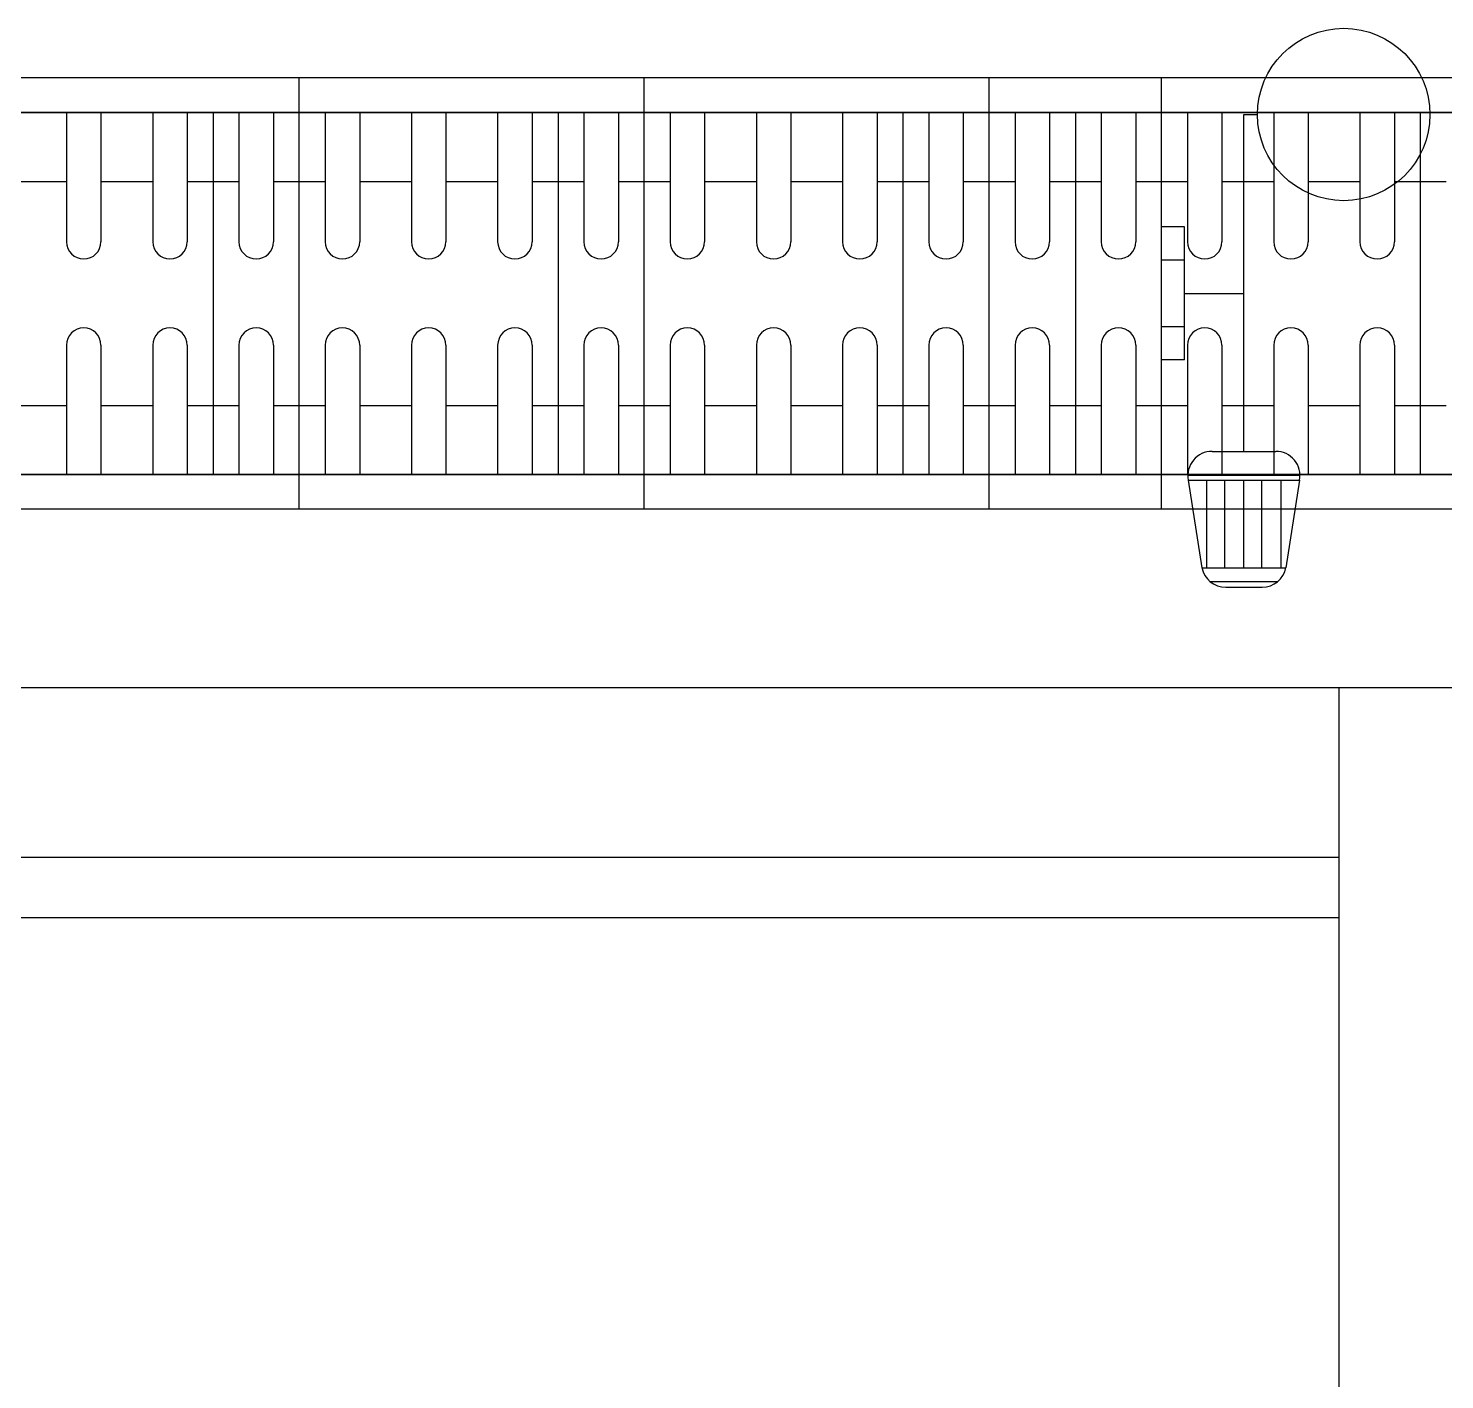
# Model space of a CAD drawing. Header units: inches. Extents: x 21 to 38546, y 13 to 15001.
# Drawn here: x 5174.03 to 5215.09, y 1332.01 to 1371.21 of the extents above; entities that cross this region are included whole.
import ezdxf

# ---------------------------------------------------------------- set-up
doc = ezdxf.new("R2010")
doc.units = ezdxf.units.IN
doc.header["$MEASUREMENT"] = 0
doc.layers.add('RAST-IST-RADYATÖR-DİNAMİK BLOK', color=83, linetype='Continuous')
doc.layers.add('Z_MİM_-KM-Gor-15', color=8, linetype='Continuous', lineweight=25)
doc.layers.add('Z_MİM_00', color=8, linetype='Continuous', lineweight=25)

# ---------------------------------------------------------------- blocks, each defined once
blk = doc.blocks.new('-KM- AL-2 EĞİMLİ CEPHE')
at = {"layer": 'Z_MİM_-KM-Gor-15'}
for p, q in [((-265.947, -0.213, -0.002), (-27.561, -0.213, 0)), ((-157.297, -0.243, 0), (-157.289, -36.629, 0)), ((-157.292, -5.142, 0), (-259.526, -5.133, -0.002)), ((-157.292, -6.892, 0), (-259.541, -6.882, -0.002))]:
    blk.add_line(p, q, dxfattribs=at)
blk = doc.blocks.new('IS_RADYATOR-PLAN-120')
at = {"layer": 'RAST-IST-RADYATÖR-DİNAMİK BLOK', "color": 7}
for p, q in [((113.25, 11.5), (113.25, 7.75)), ((114.25, 11.5), (114.25, 7.75)), ((115.75, 11.5), (115.75, 7.75)), ((116.75, 11.5), (116.75, 7.75)), ((111.75, 9.5), (112.5, 9.5)), ((112.5, 9.5), (113.25, 9.5)), ((114.25, 9.5), (115, 9.5)), ((115, 9.5), (115.75, 9.5)), ((116.75, 9.5), (117.5, 9.5)), ((113.25, 4.75), (113.25, 1)), ((114.25, 4.75), (114.25, 1)), ((115.75, 4.75), (115.75, 1)), ((116.75, 4.75), (116.75, 1)), ((111.75, 3), (112.5, 3)), ((112.5, 3), (113.25, 3)), ((114.25, 3), (115, 3)), ((115, 3), (115.75, 3)), ((116.75, 3), (117.5, 3))]:
    blk.add_line(p, q, dxfattribs=at)
at = {"layer": 'RAST-IST-RADYATÖR-DİNAMİK BLOK'}
for points in [[(0, 0), (120, 0), (120, 12.5), (0, 12.5)], [(2.5, 11.5), (117.5, 11.5), (117.5, 1), (2.5, 1)]]:
    blk.add_lwpolyline(points, dxfattribs=at)
at = {"layer": 'RAST-IST-RADYATÖR-DİNAMİK BLOK', "color": 7}
for centre, start, end in [((113.75, 7.75), 180, 0), ((116.25, 7.75), 180, 0), ((113.75, 4.75), 0, 180), ((116.25, 4.75), 0, 180)]:
    blk.add_arc(centre, 0.5, start, end, dxfattribs=at)
blk = doc.blocks.new('IS_RADYATOR-PLAN-130')
at = {"layer": 'RAST-IST-RADYATÖR-DİNAMİK BLOK', "color": 7}
for p, q in [((113.25, 11.5), (113.25, 7.75)), ((114.25, 11.5), (114.25, 7.75)), ((115.75, 11.5), (115.75, 7.75)), ((116.75, 11.5), (116.75, 7.75)), ((118.25, 11.5), (118.25, 7.75)), ((119.25, 11.5), (119.25, 7.75)), ((120.75, 11.5), (120.75, 7.75)), ((121.75, 11.5), (121.75, 7.75)), ((123.25, 11.5), (123.25, 7.75)), ((124.25, 11.5), (124.25, 7.75)), ((125.75, 11.5), (125.75, 7.75)), ((126.75, 11.5), (126.75, 7.75)), ((111.75, 9.5), (112.5, 9.5)), ((112.5, 9.5), (113.25, 9.5)), ((114.25, 9.5), (115, 9.5)), ((115, 9.5), (115.75, 9.5)), ((116.75, 9.5), (117.5, 9.5)), ((117.5, 9.5), (118.25, 9.5)), ((119.25, 9.5), (120, 9.5)), ((120, 9.5), (120.75, 9.5)), ((121.75, 9.5), (122.5, 9.5)), ((122.5, 9.5), (123.25, 9.5)), ((124.25, 9.5), (125, 9.5)), ((125, 9.5), (125.75, 9.5)), ((126.75, 9.5), (127.5, 9.5)), ((113.25, 4.75), (113.25, 1)), ((114.25, 4.75), (114.25, 1)), ((115.75, 4.75), (115.75, 1)), ((116.75, 4.75), (116.75, 1)), ((118.25, 4.75), (118.25, 1)), ((119.25, 4.75), (119.25, 1)), ((120.75, 4.75), (120.75, 1)), ((121.75, 4.75), (121.75, 1)), ((123.25, 4.75), (123.25, 1)), ((124.25, 4.75), (124.25, 1)), ((125.75, 4.75), (125.75, 1)), ((126.75, 4.75), (126.75, 1)), ((111.75, 3), (112.5, 3)), ((112.5, 3), (113.25, 3)), ((114.25, 3), (115, 3)), ((115, 3), (115.75, 3)), ((116.75, 3), (117.5, 3)), ((117.5, 3), (118.25, 3)), ((119.25, 3), (120, 3)), ((120, 3), (120.75, 3)), ((121.75, 3), (122.5, 3)), ((122.5, 3), (123.25, 3)), ((124.25, 3), (125, 3)), ((125, 3), (125.75, 3)), ((126.75, 3), (127.5, 3))]:
    blk.add_line(p, q, dxfattribs=at)
at = {"layer": 'RAST-IST-RADYATÖR-DİNAMİK BLOK'}
for points in [[(0, 0), (130, 0), (130, 12.5), (0, 12.5)], [(2.5, 11.5), (127.5, 11.5), (127.5, 1), (2.5, 1)]]:
    blk.add_lwpolyline(points, dxfattribs=at)
at = {"layer": 'RAST-IST-RADYATÖR-DİNAMİK BLOK', "color": 7}
for centre, start, end in [((113.75, 7.75), 180, 0), ((116.25, 7.75), 180, 0), ((118.75, 7.75), 180, 0), ((121.25, 7.75), 180, 0), ((123.75, 7.75), 180, 0), ((126.25, 7.75), 180, 0), ((113.75, 4.75), 0, 180), ((116.25, 4.75), 0, 180), ((118.75, 4.75), 0, 180), ((121.25, 4.75), 0, 180), ((123.75, 4.75), 0, 180), ((126.25, 4.75), 0, 180)]:
    blk.add_arc(centre, 0.5, start, end, dxfattribs=at)
blk = doc.blocks.new('IS_RADYATOR-PLAN-140')
at = {"layer": 'RAST-IST-RADYATÖR-DİNAMİK BLOK', "color": 7}
for p, q in [((113.25, 11.5), (113.25, 7.75)), ((114.25, 11.5), (114.25, 7.75)), ((115.75, 11.5), (115.75, 7.75)), ((116.75, 11.5), (116.75, 7.75)), ((118.25, 11.5), (118.25, 7.75)), ((119.25, 11.5), (119.25, 7.75)), ((120.75, 11.5), (120.75, 7.75)), ((121.75, 11.5), (121.75, 7.75)), ((123.25, 11.5), (123.25, 7.75)), ((124.25, 11.5), (124.25, 7.75)), ((125.75, 11.5), (125.75, 7.75)), ((126.75, 11.5), (126.75, 7.75)), ((128.25, 11.5), (128.25, 7.75)), ((129.25, 11.5), (129.25, 7.75)), ((130.75, 11.5), (130.75, 7.75)), ((131.75, 11.5), (131.75, 7.75)), ((133.25, 11.5), (133.25, 7.75)), ((134.25, 11.5), (134.25, 7.75)), ((135.75, 11.5), (135.75, 7.75)), ((136.75, 11.5), (136.75, 7.75)), ((111.75, 9.5), (112.5, 9.5)), ((112.5, 9.5), (113.25, 9.5)), ((114.25, 9.5), (115, 9.5)), ((115, 9.5), (115.75, 9.5)), ((116.75, 9.5), (117.5, 9.5)), ((117.5, 9.5), (118.25, 9.5)), ((119.25, 9.5), (120, 9.5)), ((120, 9.5), (120.75, 9.5)), ((121.75, 9.5), (122.5, 9.5)), ((122.5, 9.5), (123.25, 9.5)), ((124.25, 9.5), (125, 9.5)), ((125, 9.5), (125.75, 9.5)), ((126.75, 9.5), (127.5, 9.5)), ((127.5, 9.5), (128.25, 9.5)), ((129.25, 9.5), (130, 9.5)), ((130, 9.5), (130.75, 9.5)), ((131.75, 9.5), (132.5, 9.5)), ((132.5, 9.5), (133.25, 9.5)), ((134.25, 9.5), (135, 9.5)), ((135, 9.5), (135.75, 9.5)), ((136.75, 9.5), (137.5, 9.5)), ((113.25, 4.75), (113.25, 1)), ((114.25, 4.75), (114.25, 1)), ((115.75, 4.75), (115.75, 1)), ((116.75, 4.75), (116.75, 1)), ((118.25, 4.75), (118.25, 1)), ((119.25, 4.75), (119.25, 1)), ((120.75, 4.75), (120.75, 1)), ((121.75, 4.75), (121.75, 1)), ((123.25, 4.75), (123.25, 1)), ((124.25, 4.75), (124.25, 1)), ((125.75, 4.75), (125.75, 1)), ((126.75, 4.75), (126.75, 1)), ((128.25, 4.75), (128.25, 1)), ((129.25, 4.75), (129.25, 1)), ((130.75, 4.75), (130.75, 1)), ((131.75, 4.75), (131.75, 1)), ((133.25, 4.75), (133.25, 1)), ((134.25, 4.75), (134.25, 1)), ((135.75, 4.75), (135.75, 1)), ((136.75, 4.75), (136.75, 1)), ((111.75, 3), (112.5, 3)), ((112.5, 3), (113.25, 3)), ((114.25, 3), (115, 3)), ((115, 3), (115.75, 3)), ((116.75, 3), (117.5, 3)), ((117.5, 3), (118.25, 3)), ((119.25, 3), (120, 3)), ((120, 3), (120.75, 3)), ((121.75, 3), (122.5, 3)), ((122.5, 3), (123.25, 3)), ((124.25, 3), (125, 3)), ((125, 3), (125.75, 3)), ((126.75, 3), (127.5, 3)), ((127.5, 3), (128.25, 3)), ((129.25, 3), (130, 3)), ((130, 3), (130.75, 3)), ((131.75, 3), (132.5, 3)), ((132.5, 3), (133.25, 3)), ((134.25, 3), (135, 3)), ((135, 3), (135.75, 3)), ((136.75, 3), (137.5, 3))]:
    blk.add_line(p, q, dxfattribs=at)
at = {"layer": 'RAST-IST-RADYATÖR-DİNAMİK BLOK'}
for points in [[(0, 0), (140, 0), (140, 12.5), (0, 12.5)], [(2.5, 11.5), (137.5, 11.5), (137.5, 1), (2.5, 1)]]:
    blk.add_lwpolyline(points, dxfattribs=at)
at = {"layer": 'RAST-IST-RADYATÖR-DİNAMİK BLOK', "color": 7}
for centre, start, end in [((113.75, 7.75), 180, 0), ((116.25, 7.75), 180, 0), ((118.75, 7.75), 180, 0), ((121.25, 7.75), 180, 0), ((123.75, 7.75), 180, 0), ((126.25, 7.75), 180, 0), ((128.75, 7.75), 180, 0), ((131.25, 7.75), 180, 0), ((133.75, 7.75), 180, 0), ((136.25, 7.75), 180, 0), ((113.75, 4.75), 0, 180), ((116.25, 4.75), 0, 180), ((118.75, 4.75), 0, 180), ((121.25, 4.75), 0, 180), ((123.75, 4.75), 0, 180), ((126.25, 4.75), 0, 180), ((128.75, 4.75), 0, 180), ((131.25, 4.75), 0, 180), ((133.75, 4.75), 0, 180), ((136.25, 4.75), 0, 180)]:
    blk.add_arc(centre, 0.5, start, end, dxfattribs=at)
blk = doc.blocks.new('IS_RADYATOR-PLAN-150')
at = {"layer": 'RAST-IST-RADYATÖR-DİNAMİK BLOK', "color": 7}
for p, q in [((113.25, 11.5), (113.25, 7.75)), ((114.25, 11.5), (114.25, 7.75)), ((115.75, 11.5), (115.75, 7.75)), ((116.75, 11.5), (116.75, 7.75)), ((118.25, 11.5), (118.25, 7.75)), ((119.25, 11.5), (119.25, 7.75)), ((120.75, 11.5), (120.75, 7.75)), ((121.75, 11.5), (121.75, 7.75)), ((123.25, 11.5), (123.25, 7.75)), ((124.25, 11.5), (124.25, 7.75)), ((125.75, 11.5), (125.75, 7.75)), ((126.75, 11.5), (126.75, 7.75)), ((128.25, 11.5), (128.25, 7.75)), ((129.25, 11.5), (129.25, 7.75)), ((130.75, 11.5), (130.75, 7.75)), ((131.75, 11.5), (131.75, 7.75)), ((133.25, 11.5), (133.25, 7.75)), ((134.25, 11.5), (134.25, 7.75)), ((135.75, 11.5), (135.75, 7.75)), ((136.75, 11.5), (136.75, 7.75)), ((138.25, 11.5), (138.25, 7.75)), ((139.25, 11.5), (139.25, 7.75)), ((140.75, 11.5), (140.75, 7.75)), ((141.75, 11.5), (141.75, 7.75)), ((147.385, 11.439), (147.78, 11.439)), ((147.385, 1.67), (147.385, 11.439)), ((111.75, 9.5), (112.5, 9.5)), ((112.5, 9.5), (113.25, 9.5)), ((114.25, 9.5), (115, 9.5)), ((115, 9.5), (115.75, 9.5)), ((116.75, 9.5), (117.5, 9.5)), ((117.5, 9.5), (118.25, 9.5)), ((119.25, 9.5), (120, 9.5)), ((120, 9.5), (120.75, 9.5)), ((121.75, 9.5), (122.5, 9.5)), ((122.5, 9.5), (123.25, 9.5)), ((124.25, 9.5), (125, 9.5)), ((125, 9.5), (125.75, 9.5)), ((126.75, 9.5), (127.5, 9.5)), ((127.5, 9.5), (128.25, 9.5)), ((129.25, 9.5), (130, 9.5)), ((130, 9.5), (130.75, 9.5)), ((131.75, 9.5), (132.5, 9.5)), ((132.5, 9.5), (133.25, 9.5)), ((134.25, 9.5), (135, 9.5)), ((135, 9.5), (135.75, 9.5)), ((136.75, 9.5), (137.5, 9.5)), ((137.5, 9.5), (138.25, 9.5)), ((139.25, 9.5), (140, 9.5)), ((140, 9.5), (140.75, 9.5)), ((141.75, 9.5), (142.5, 9.5)), ((145.668, 6.25), (147.385, 6.25)), ((113.25, 4.75), (113.25, 1)), ((114.25, 4.75), (114.25, 1)), ((115.75, 4.75), (115.75, 1)), ((116.75, 4.75), (116.75, 1)), ((118.25, 4.75), (118.25, 1)), ((119.25, 4.75), (119.25, 1)), ((120.75, 4.75), (120.75, 1)), ((121.75, 4.75), (121.75, 1)), ((123.25, 4.75), (123.25, 1)), ((124.25, 4.75), (124.25, 1)), ((125.75, 4.75), (125.75, 1)), ((126.75, 4.75), (126.75, 1)), ((128.25, 4.75), (128.25, 1)), ((129.25, 4.75), (129.25, 1)), ((130.75, 4.75), (130.75, 1)), ((131.75, 4.75), (131.75, 1)), ((133.25, 4.75), (133.25, 1)), ((134.25, 4.75), (134.25, 1)), ((135.75, 4.75), (135.75, 1)), ((136.75, 4.75), (136.75, 1)), ((138.25, 4.75), (138.25, 1)), ((139.25, 4.75), (139.25, 1)), ((140.75, 4.75), (140.75, 1)), ((141.75, 4.75), (141.75, 1)), ((111.75, 3), (112.5, 3)), ((112.5, 3), (113.25, 3)), ((114.25, 3), (115, 3)), ((115, 3), (115.75, 3)), ((116.75, 3), (117.5, 3)), ((117.5, 3), (118.25, 3)), ((119.25, 3), (120, 3)), ((120, 3), (120.75, 3)), ((121.75, 3), (122.5, 3)), ((122.5, 3), (123.25, 3)), ((124.25, 3), (125, 3)), ((125, 3), (125.75, 3)), ((126.75, 3), (127.5, 3)), ((127.5, 3), (128.25, 3)), ((129.25, 3), (130, 3)), ((130, 3), (130.75, 3)), ((131.75, 3), (132.5, 3)), ((132.5, 3), (133.25, 3)), ((134.25, 3), (135, 3)), ((135, 3), (135.75, 3)), ((136.75, 3), (137.5, 3)), ((137.5, 3), (138.25, 3)), ((139.25, 3), (140, 3)), ((140, 3), (140.75, 3)), ((141.75, 3), (142.5, 3)), ((146.462, 1.67), (148.309, 1.67)), ((149.011, 0.968), (145.76, 0.968)), ((145.773, 0.833), (148.998, 0.833)), ((145.773, 0.833), (146.168, -1.704)), ((146.308, -1.704), (146.308, 0.833)), ((146.832, -1.704), (146.832, 0.833)), ((147.381, -1.704), (147.381, 0.833)), ((147.906, -1.704), (147.906, 0.833)), ((148.467, -1.704), (148.467, 0.833)), ((148.998, 0.833), (148.603, -1.704)), ((146.168, -1.704), (148.603, -1.704)), ((146.411, -2.11), (148.36, -2.11)), ((146.857, -2.27), (147.914, -2.27))]:
    blk.add_line(p, q, dxfattribs=at)
at = {"layer": 'RAST-IST-RADYATÖR-DİNAMİK BLOK'}
for p, q in [((145.668, 8.178), (145, 8.178)), ((145.668, 7.214), (145.668, 8.178)), ((145.668, 7.214), (145, 7.214)), ((145.668, 5.286), (145.668, 7.214)), ((145.668, 5.286), (145, 5.286)), ((145.668, 4.322), (145.668, 5.286)), ((145.668, 4.322), (145, 4.322))]:
    blk.add_line(p, q, dxfattribs=at)
for points in [[(-5, 0), (145, 0), (145, 12.5), (-5, 12.5)], [(-2.5, 11.5), (142.5, 11.5), (142.5, 1), (-2.5, 1)]]:
    blk.add_lwpolyline(points, dxfattribs=at)
at = {"layer": 'RAST-IST-RADYATÖR-DİNAMİK BLOK', "color": 10}
blk.add_circle((150.28, 11.439), 2.5, dxfattribs=at)
at = {"layer": 'RAST-IST-RADYATÖR-DİNAMİK BLOK', "color": 7}
for centre, radius, start, end in [((113.75, 7.75), 0.5, 180, 0), ((116.25, 7.75), 0.5, 180, 0), ((118.75, 7.75), 0.5, 180, 0), ((121.25, 7.75), 0.5, 180, 0), ((123.75, 7.75), 0.5, 180, 0), ((126.25, 7.75), 0.5, 180, 0), ((128.75, 7.75), 0.5, 180, 0), ((131.25, 7.75), 0.5, 180, 0), ((133.75, 7.75), 0.5, 180, 0), ((136.25, 7.75), 0.5, 180, 0), ((138.75, 7.75), 0.5, 180, 0), ((141.25, 7.75), 0.5, 180, 0), ((113.75, 4.75), 0.5, 0, 180), ((116.25, 4.75), 0.5, 0, 180), ((118.75, 4.75), 0.5, 0, 180), ((121.25, 4.75), 0.5, 0, 180), ((123.75, 4.75), 0.5, 0, 180), ((126.25, 4.75), 0.5, 0, 180), ((128.75, 4.75), 0.5, 0, 180), ((131.25, 4.75), 0.5, 0, 180), ((133.75, 4.75), 0.5, 0, 180), ((136.25, 4.75), 0.5, 0, 180), ((138.75, 4.75), 0.5, 0, 180), ((141.25, 4.75), 0.5, 0, 180), ((146.462, 0.968), 0.702, 90, 191.1518), ((148.309, 0.968), 0.702, 348.8482, 90), ((146.857, -1.568), 0.702, 191.1518, 270), ((147.914, -1.568), 0.702, 270, 348.8482)]:
    blk.add_arc(centre, radius, start, end, dxfattribs=at)
blk = doc.blocks.new('IS_RADYATOR-PLAN-160')
at = {"layer": 'RAST-IST-RADYATÖR-DİNAMİK BLOK', "color": 7}
for p, q in [((113.25, 11.5), (113.25, 7.75)), ((114.25, 11.5), (114.25, 7.75)), ((115.75, 11.5), (115.75, 7.75)), ((116.75, 11.5), (116.75, 7.75)), ((118.25, 11.5), (118.25, 7.75)), ((119.25, 11.5), (119.25, 7.75)), ((120.75, 11.5), (120.75, 7.75)), ((121.75, 11.5), (121.75, 7.75)), ((123.25, 11.5), (123.25, 7.75)), ((124.25, 11.5), (124.25, 7.75)), ((125.75, 11.5), (125.75, 7.75)), ((126.75, 11.5), (126.75, 7.75)), ((128.25, 11.5), (128.25, 7.75)), ((129.25, 11.5), (129.25, 7.75)), ((130.75, 11.5), (130.75, 7.75)), ((131.75, 11.5), (131.75, 7.75)), ((133.25, 11.5), (133.25, 7.75)), ((134.25, 11.5), (134.25, 7.75)), ((135.75, 11.5), (135.75, 7.75)), ((136.75, 11.5), (136.75, 7.75)), ((138.25, 11.5), (138.25, 7.75)), ((139.25, 11.5), (139.25, 7.75)), ((140.75, 11.5), (140.75, 7.75)), ((141.75, 11.5), (141.75, 7.75)), ((143.25, 11.5), (143.25, 7.75)), ((144.25, 11.5), (144.25, 7.75)), ((145.75, 11.5), (145.75, 7.75)), ((146.75, 11.5), (146.75, 7.75)), ((148.25, 11.5), (148.25, 7.75)), ((149.25, 11.5), (149.25, 7.75)), ((150.75, 11.5), (150.75, 7.75)), ((151.75, 11.5), (151.75, 7.75)), ((111.75, 9.5), (112.5, 9.5)), ((112.5, 9.5), (113.25, 9.5)), ((114.25, 9.5), (115, 9.5)), ((115, 9.5), (115.75, 9.5)), ((116.75, 9.5), (117.5, 9.5)), ((117.5, 9.5), (118.25, 9.5)), ((119.25, 9.5), (120, 9.5)), ((120, 9.5), (120.75, 9.5)), ((121.75, 9.5), (122.5, 9.5)), ((122.5, 9.5), (123.25, 9.5)), ((124.25, 9.5), (125, 9.5)), ((125, 9.5), (125.75, 9.5)), ((126.75, 9.5), (127.5, 9.5)), ((127.5, 9.5), (128.25, 9.5)), ((129.25, 9.5), (130, 9.5)), ((130, 9.5), (130.75, 9.5)), ((131.75, 9.5), (132.5, 9.5)), ((132.5, 9.5), (133.25, 9.5)), ((134.25, 9.5), (135, 9.5)), ((135, 9.5), (135.75, 9.5)), ((136.75, 9.5), (137.5, 9.5)), ((137.5, 9.5), (138.25, 9.5)), ((139.25, 9.5), (140, 9.5)), ((140, 9.5), (140.75, 9.5)), ((141.75, 9.5), (142.5, 9.5)), ((142.5, 9.5), (143.25, 9.5)), ((144.25, 9.5), (145, 9.5)), ((145, 9.5), (145.75, 9.5)), ((146.75, 9.5), (147.5, 9.5)), ((147.5, 9.5), (148.25, 9.5)), ((149.25, 9.5), (150, 9.5)), ((150, 9.5), (150.75, 9.5)), ((151.75, 9.5), (152.5, 9.5)), ((113.25, 4.75), (113.25, 1)), ((114.25, 4.75), (114.25, 1)), ((115.75, 4.75), (115.75, 1)), ((116.75, 4.75), (116.75, 1)), ((118.25, 4.75), (118.25, 1)), ((119.25, 4.75), (119.25, 1)), ((120.75, 4.75), (120.75, 1)), ((121.75, 4.75), (121.75, 1)), ((123.25, 4.75), (123.25, 1)), ((124.25, 4.75), (124.25, 1)), ((125.75, 4.75), (125.75, 1)), ((126.75, 4.75), (126.75, 1)), ((128.25, 4.75), (128.25, 1)), ((129.25, 4.75), (129.25, 1)), ((130.75, 4.75), (130.75, 1)), ((131.75, 4.75), (131.75, 1)), ((133.25, 4.75), (133.25, 1)), ((134.25, 4.75), (134.25, 1)), ((135.75, 4.75), (135.75, 1)), ((136.75, 4.75), (136.75, 1)), ((138.25, 4.75), (138.25, 1)), ((139.25, 4.75), (139.25, 1)), ((140.75, 4.75), (140.75, 1)), ((141.75, 4.75), (141.75, 1)), ((143.25, 4.75), (143.25, 1)), ((144.25, 4.75), (144.25, 1)), ((145.75, 4.75), (145.75, 1)), ((146.75, 4.75), (146.75, 1)), ((148.25, 4.75), (148.25, 1)), ((149.25, 4.75), (149.25, 1)), ((150.75, 4.75), (150.75, 1)), ((151.75, 4.75), (151.75, 1)), ((111.75, 3), (112.5, 3)), ((112.5, 3), (113.25, 3)), ((114.25, 3), (115, 3)), ((115, 3), (115.75, 3)), ((116.75, 3), (117.5, 3)), ((117.5, 3), (118.25, 3)), ((119.25, 3), (120, 3)), ((120, 3), (120.75, 3)), ((121.75, 3), (122.5, 3)), ((122.5, 3), (123.25, 3)), ((124.25, 3), (125, 3)), ((125, 3), (125.75, 3)), ((126.75, 3), (127.5, 3)), ((127.5, 3), (128.25, 3)), ((129.25, 3), (130, 3)), ((130, 3), (130.75, 3)), ((131.75, 3), (132.5, 3)), ((132.5, 3), (133.25, 3)), ((134.25, 3), (135, 3)), ((135, 3), (135.75, 3)), ((136.75, 3), (137.5, 3)), ((137.5, 3), (138.25, 3)), ((139.25, 3), (140, 3)), ((140, 3), (140.75, 3)), ((141.75, 3), (142.5, 3)), ((142.5, 3), (143.25, 3)), ((144.25, 3), (145, 3)), ((145, 3), (145.75, 3)), ((146.75, 3), (147.5, 3)), ((147.5, 3), (148.25, 3)), ((149.25, 3), (150, 3)), ((150, 3), (150.75, 3)), ((151.75, 3), (152.5, 3))]:
    blk.add_line(p, q, dxfattribs=at)
at = {"layer": 'RAST-IST-RADYATÖR-DİNAMİK BLOK'}
for points in [[(-5, 0), (155, 0), (155, 12.5), (-5, 12.5)], [(-2.5, 11.5), (152.5, 11.5), (152.5, 1), (-2.5, 1)]]:
    blk.add_lwpolyline(points, dxfattribs=at)
at = {"layer": 'RAST-IST-RADYATÖR-DİNAMİK BLOK', "color": 7}
for centre, start, end in [((113.75, 7.75), 180, 0), ((116.25, 7.75), 180, 0), ((118.75, 7.75), 180, 0), ((121.25, 7.75), 180, 0), ((123.75, 7.75), 180, 0), ((126.25, 7.75), 180, 0), ((128.75, 7.75), 180, 0), ((131.25, 7.75), 180, 0), ((133.75, 7.75), 180, 0), ((136.25, 7.75), 180, 0), ((138.75, 7.75), 180, 0), ((141.25, 7.75), 180, 0), ((143.75, 7.75), 180, 0), ((146.25, 7.75), 180, 0), ((148.75, 7.75), 180, 0), ((151.25, 7.75), 180, 0), ((113.75, 4.75), 0, 180), ((116.25, 4.75), 0, 180), ((118.75, 4.75), 0, 180), ((121.25, 4.75), 0, 180), ((123.75, 4.75), 0, 180), ((126.25, 4.75), 0, 180), ((128.75, 4.75), 0, 180), ((131.25, 4.75), 0, 180), ((133.75, 4.75), 0, 180), ((136.25, 4.75), 0, 180), ((138.75, 4.75), 0, 180), ((141.25, 4.75), 0, 180), ((143.75, 4.75), 0, 180), ((146.25, 4.75), 0, 180), ((148.75, 4.75), 0, 180), ((151.25, 4.75), 0, 180)]:
    blk.add_arc(centre, 0.5, start, end, dxfattribs=at)
blk = doc.blocks.new('IS_RADYATOR-PLAN-170')
at = {"layer": 'RAST-IST-RADYATÖR-DİNAMİK BLOK', "color": 7}
for p, q in [((113.25, 11.5), (113.25, 7.75)), ((114.25, 11.5), (114.25, 7.75)), ((115.75, 11.5), (115.75, 7.75)), ((116.75, 11.5), (116.75, 7.75)), ((118.25, 11.5), (118.25, 7.75)), ((119.25, 11.5), (119.25, 7.75)), ((120.75, 11.5), (120.75, 7.75)), ((121.75, 11.5), (121.75, 7.75)), ((123.25, 11.5), (123.25, 7.75)), ((124.25, 11.5), (124.25, 7.75)), ((125.75, 11.5), (125.75, 7.75)), ((126.75, 11.5), (126.75, 7.75)), ((128.25, 11.5), (128.25, 7.75)), ((129.25, 11.5), (129.25, 7.75)), ((130.75, 11.5), (130.75, 7.75)), ((131.75, 11.5), (131.75, 7.75)), ((133.25, 11.5), (133.25, 7.75)), ((134.25, 11.5), (134.25, 7.75)), ((135.75, 11.5), (135.75, 7.75)), ((136.75, 11.5), (136.75, 7.75)), ((138.25, 11.5), (138.25, 7.75)), ((139.25, 11.5), (139.25, 7.75)), ((140.75, 11.5), (140.75, 7.75)), ((141.75, 11.5), (141.75, 7.75)), ((143.25, 11.5), (143.25, 7.75)), ((144.25, 11.5), (144.25, 7.75)), ((145.75, 11.5), (145.75, 7.75)), ((146.75, 11.5), (146.75, 7.75)), ((148.25, 11.5), (148.25, 7.75)), ((149.25, 11.5), (149.25, 7.75)), ((150.75, 11.5), (150.75, 7.75)), ((151.75, 11.5), (151.75, 7.75)), ((111.75, 9.5), (112.5, 9.5)), ((112.5, 9.5), (113.25, 9.5)), ((114.25, 9.5), (115, 9.5)), ((115, 9.5), (115.75, 9.5)), ((116.75, 9.5), (117.5, 9.5)), ((117.5, 9.5), (118.25, 9.5)), ((119.25, 9.5), (120, 9.5)), ((120, 9.5), (120.75, 9.5)), ((121.75, 9.5), (122.5, 9.5)), ((122.5, 9.5), (123.25, 9.5)), ((124.25, 9.5), (125, 9.5)), ((125, 9.5), (125.75, 9.5)), ((126.75, 9.5), (127.5, 9.5)), ((127.5, 9.5), (128.25, 9.5)), ((129.25, 9.5), (130, 9.5)), ((130, 9.5), (130.75, 9.5)), ((131.75, 9.5), (132.5, 9.5)), ((132.5, 9.5), (133.25, 9.5)), ((134.25, 9.5), (135, 9.5)), ((135, 9.5), (135.75, 9.5)), ((136.75, 9.5), (137.5, 9.5)), ((137.5, 9.5), (138.25, 9.5)), ((139.25, 9.5), (140, 9.5)), ((140, 9.5), (140.75, 9.5)), ((141.75, 9.5), (142.5, 9.5)), ((142.5, 9.5), (143.25, 9.5)), ((144.25, 9.5), (145, 9.5)), ((145, 9.5), (145.75, 9.5)), ((146.75, 9.5), (147.5, 9.5)), ((147.5, 9.5), (148.25, 9.5)), ((149.25, 9.5), (150, 9.5)), ((150, 9.5), (150.75, 9.5)), ((151.75, 9.5), (152.5, 9.5)), ((152.5, 9.5), (153.25, 9.5)), ((113.25, 4.75), (113.25, 1)), ((114.25, 4.75), (114.25, 1)), ((115.75, 4.75), (115.75, 1)), ((116.75, 4.75), (116.75, 1)), ((118.25, 4.75), (118.25, 1)), ((119.25, 4.75), (119.25, 1)), ((120.75, 4.75), (120.75, 1)), ((121.75, 4.75), (121.75, 1)), ((123.25, 4.75), (123.25, 1)), ((124.25, 4.75), (124.25, 1)), ((125.75, 4.75), (125.75, 1)), ((126.75, 4.75), (126.75, 1)), ((128.25, 4.75), (128.25, 1)), ((129.25, 4.75), (129.25, 1)), ((130.75, 4.75), (130.75, 1)), ((131.75, 4.75), (131.75, 1)), ((133.25, 4.75), (133.25, 1)), ((134.25, 4.75), (134.25, 1)), ((135.75, 4.75), (135.75, 1)), ((136.75, 4.75), (136.75, 1)), ((138.25, 4.75), (138.25, 1)), ((139.25, 4.75), (139.25, 1)), ((140.75, 4.75), (140.75, 1)), ((141.75, 4.75), (141.75, 1)), ((143.25, 4.75), (143.25, 1)), ((144.25, 4.75), (144.25, 1)), ((145.75, 4.75), (145.75, 1)), ((146.75, 4.75), (146.75, 1)), ((148.25, 4.75), (148.25, 1)), ((149.25, 4.75), (149.25, 1)), ((150.75, 4.75), (150.75, 1)), ((151.75, 4.75), (151.75, 1)), ((111.75, 3), (112.5, 3)), ((112.5, 3), (113.25, 3)), ((114.25, 3), (115, 3)), ((115, 3), (115.75, 3)), ((116.75, 3), (117.5, 3)), ((117.5, 3), (118.25, 3)), ((119.25, 3), (120, 3)), ((120, 3), (120.75, 3)), ((121.75, 3), (122.5, 3)), ((122.5, 3), (123.25, 3)), ((124.25, 3), (125, 3)), ((125, 3), (125.75, 3)), ((126.75, 3), (127.5, 3)), ((127.5, 3), (128.25, 3)), ((129.25, 3), (130, 3)), ((130, 3), (130.75, 3)), ((131.75, 3), (132.5, 3)), ((132.5, 3), (133.25, 3)), ((134.25, 3), (135, 3)), ((135, 3), (135.75, 3)), ((136.75, 3), (137.5, 3)), ((137.5, 3), (138.25, 3)), ((139.25, 3), (140, 3)), ((140, 3), (140.75, 3)), ((141.75, 3), (142.5, 3)), ((142.5, 3), (143.25, 3)), ((144.25, 3), (145, 3)), ((145, 3), (145.75, 3)), ((146.75, 3), (147.5, 3)), ((147.5, 3), (148.25, 3)), ((149.25, 3), (150, 3)), ((150, 3), (150.75, 3)), ((151.75, 3), (152.5, 3)), ((152.5, 3), (153.25, 3))]:
    blk.add_line(p, q, dxfattribs=at)
at = {"layer": 'RAST-IST-RADYATÖR-DİNAMİK BLOK'}
for points in [[(-5, 0), (165, 0), (165, 12.5), (-5, 12.5)], [(-2.5, 11.5), (162.5, 11.5), (162.5, 1), (-2.5, 1)]]:
    blk.add_lwpolyline(points, dxfattribs=at)
at = {"layer": 'RAST-IST-RADYATÖR-DİNAMİK BLOK', "color": 7}
for centre, start, end in [((113.75, 7.75), 180, 0), ((116.25, 7.75), 180, 0), ((118.75, 7.75), 180, 0), ((121.25, 7.75), 180, 0), ((123.75, 7.75), 180, 0), ((126.25, 7.75), 180, 0), ((128.75, 7.75), 180, 0), ((131.25, 7.75), 180, 0), ((133.75, 7.75), 180, 0), ((136.25, 7.75), 180, 0), ((138.75, 7.75), 180, 0), ((141.25, 7.75), 180, 0), ((143.75, 7.75), 180, 0), ((146.25, 7.75), 180, 0), ((148.75, 7.75), 180, 0), ((151.25, 7.75), 180, 0), ((113.75, 4.75), 0, 180), ((116.25, 4.75), 0, 180), ((118.75, 4.75), 0, 180), ((121.25, 4.75), 0, 180), ((123.75, 4.75), 0, 180), ((126.25, 4.75), 0, 180), ((128.75, 4.75), 0, 180), ((131.25, 4.75), 0, 180), ((133.75, 4.75), 0, 180), ((136.25, 4.75), 0, 180), ((138.75, 4.75), 0, 180), ((141.25, 4.75), 0, 180), ((143.75, 4.75), 0, 180), ((146.25, 4.75), 0, 180), ((148.75, 4.75), 0, 180), ((151.25, 4.75), 0, 180)]:
    blk.add_arc(centre, 0.5, start, end, dxfattribs=at)
blk = doc.blocks.new('IS_RADYATOR-PLAN-180')
at = {"layer": 'RAST-IST-RADYATÖR-DİNAMİK BLOK', "color": 7}
for p, q in [((113.25, 11.5), (113.25, 7.75)), ((114.25, 11.5), (114.25, 7.75)), ((115.75, 11.5), (115.75, 7.75)), ((116.75, 11.5), (116.75, 7.75)), ((118.25, 11.5), (118.25, 7.75)), ((119.25, 11.5), (119.25, 7.75)), ((120.75, 11.5), (120.75, 7.75)), ((121.75, 11.5), (121.75, 7.75)), ((123.25, 11.5), (123.25, 7.75)), ((124.25, 11.5), (124.25, 7.75)), ((125.75, 11.5), (125.75, 7.75)), ((126.75, 11.5), (126.75, 7.75)), ((128.25, 11.5), (128.25, 7.75)), ((129.25, 11.5), (129.25, 7.75)), ((130.75, 11.5), (130.75, 7.75)), ((131.75, 11.5), (131.75, 7.75)), ((133.25, 11.5), (133.25, 7.75)), ((134.25, 11.5), (134.25, 7.75)), ((135.75, 11.5), (135.75, 7.75)), ((136.75, 11.5), (136.75, 7.75)), ((138.25, 11.5), (138.25, 7.75)), ((139.25, 11.5), (139.25, 7.75)), ((140.75, 11.5), (140.75, 7.75)), ((141.75, 11.5), (141.75, 7.75)), ((143.25, 11.5), (143.25, 7.75)), ((144.25, 11.5), (144.25, 7.75)), ((145.75, 11.5), (145.75, 7.75)), ((146.75, 11.5), (146.75, 7.75)), ((148.25, 11.5), (148.25, 7.75)), ((149.25, 11.5), (149.25, 7.75)), ((150.75, 11.5), (150.75, 7.75)), ((151.75, 11.5), (151.75, 7.75)), ((111.75, 9.5), (112.5, 9.5)), ((112.5, 9.5), (113.25, 9.5)), ((114.25, 9.5), (115, 9.5)), ((115, 9.5), (115.75, 9.5)), ((116.75, 9.5), (117.5, 9.5)), ((117.5, 9.5), (118.25, 9.5)), ((119.25, 9.5), (120, 9.5)), ((120, 9.5), (120.75, 9.5)), ((121.75, 9.5), (122.5, 9.5)), ((122.5, 9.5), (123.25, 9.5)), ((124.25, 9.5), (125, 9.5)), ((125, 9.5), (125.75, 9.5)), ((126.75, 9.5), (127.5, 9.5)), ((127.5, 9.5), (128.25, 9.5)), ((129.25, 9.5), (130, 9.5)), ((130, 9.5), (130.75, 9.5)), ((131.75, 9.5), (132.5, 9.5)), ((132.5, 9.5), (133.25, 9.5)), ((134.25, 9.5), (135, 9.5)), ((135, 9.5), (135.75, 9.5)), ((136.75, 9.5), (137.5, 9.5)), ((137.5, 9.5), (138.25, 9.5)), ((139.25, 9.5), (140, 9.5)), ((140, 9.5), (140.75, 9.5)), ((141.75, 9.5), (142.5, 9.5)), ((142.5, 9.5), (143.25, 9.5)), ((144.25, 9.5), (145, 9.5)), ((145, 9.5), (145.75, 9.5)), ((146.75, 9.5), (147.5, 9.5)), ((147.5, 9.5), (148.25, 9.5)), ((149.25, 9.5), (150, 9.5)), ((150, 9.5), (150.75, 9.5)), ((151.75, 9.5), (152.5, 9.5)), ((152.5, 9.5), (153.25, 9.5)), ((113.25, 4.75), (113.25, 1)), ((114.25, 4.75), (114.25, 1)), ((115.75, 4.75), (115.75, 1)), ((116.75, 4.75), (116.75, 1)), ((118.25, 4.75), (118.25, 1)), ((119.25, 4.75), (119.25, 1)), ((120.75, 4.75), (120.75, 1)), ((121.75, 4.75), (121.75, 1)), ((123.25, 4.75), (123.25, 1)), ((124.25, 4.75), (124.25, 1)), ((125.75, 4.75), (125.75, 1)), ((126.75, 4.75), (126.75, 1)), ((128.25, 4.75), (128.25, 1)), ((129.25, 4.75), (129.25, 1)), ((130.75, 4.75), (130.75, 1)), ((131.75, 4.75), (131.75, 1)), ((133.25, 4.75), (133.25, 1)), ((134.25, 4.75), (134.25, 1)), ((135.75, 4.75), (135.75, 1)), ((136.75, 4.75), (136.75, 1)), ((138.25, 4.75), (138.25, 1)), ((139.25, 4.75), (139.25, 1)), ((140.75, 4.75), (140.75, 1)), ((141.75, 4.75), (141.75, 1)), ((143.25, 4.75), (143.25, 1)), ((144.25, 4.75), (144.25, 1)), ((145.75, 4.75), (145.75, 1)), ((146.75, 4.75), (146.75, 1)), ((148.25, 4.75), (148.25, 1)), ((149.25, 4.75), (149.25, 1)), ((150.75, 4.75), (150.75, 1)), ((151.75, 4.75), (151.75, 1)), ((111.75, 3), (112.5, 3)), ((112.5, 3), (113.25, 3)), ((114.25, 3), (115, 3)), ((115, 3), (115.75, 3)), ((116.75, 3), (117.5, 3)), ((117.5, 3), (118.25, 3)), ((119.25, 3), (120, 3)), ((120, 3), (120.75, 3)), ((121.75, 3), (122.5, 3)), ((122.5, 3), (123.25, 3)), ((124.25, 3), (125, 3)), ((125, 3), (125.75, 3)), ((126.75, 3), (127.5, 3)), ((127.5, 3), (128.25, 3)), ((129.25, 3), (130, 3)), ((130, 3), (130.75, 3)), ((131.75, 3), (132.5, 3)), ((132.5, 3), (133.25, 3)), ((134.25, 3), (135, 3)), ((135, 3), (135.75, 3)), ((136.75, 3), (137.5, 3)), ((137.5, 3), (138.25, 3)), ((139.25, 3), (140, 3)), ((140, 3), (140.75, 3)), ((141.75, 3), (142.5, 3)), ((142.5, 3), (143.25, 3)), ((144.25, 3), (145, 3)), ((145, 3), (145.75, 3)), ((146.75, 3), (147.5, 3)), ((147.5, 3), (148.25, 3)), ((149.25, 3), (150, 3)), ((150, 3), (150.75, 3)), ((151.75, 3), (152.5, 3)), ((152.5, 3), (153.25, 3))]:
    blk.add_line(p, q, dxfattribs=at)
at = {"layer": 'RAST-IST-RADYATÖR-DİNAMİK BLOK'}
for points in [[(-5, 0), (175, 0), (175, 12.5), (-5, 12.5)], [(-2.5, 11.5), (172.5, 11.5), (172.5, 1), (-2.5, 1)]]:
    blk.add_lwpolyline(points, dxfattribs=at)
at = {"layer": 'RAST-IST-RADYATÖR-DİNAMİK BLOK', "color": 7}
for centre, start, end in [((113.75, 7.75), 180, 0), ((116.25, 7.75), 180, 0), ((118.75, 7.75), 180, 0), ((121.25, 7.75), 180, 0), ((123.75, 7.75), 180, 0), ((126.25, 7.75), 180, 0), ((128.75, 7.75), 180, 0), ((131.25, 7.75), 180, 0), ((133.75, 7.75), 180, 0), ((136.25, 7.75), 180, 0), ((138.75, 7.75), 180, 0), ((141.25, 7.75), 180, 0), ((143.75, 7.75), 180, 0), ((146.25, 7.75), 180, 0), ((148.75, 7.75), 180, 0), ((151.25, 7.75), 180, 0), ((113.75, 4.75), 0, 180), ((116.25, 4.75), 0, 180), ((118.75, 4.75), 0, 180), ((121.25, 4.75), 0, 180), ((123.75, 4.75), 0, 180), ((126.25, 4.75), 0, 180), ((128.75, 4.75), 0, 180), ((131.25, 4.75), 0, 180), ((133.75, 4.75), 0, 180), ((136.25, 4.75), 0, 180), ((138.75, 4.75), 0, 180), ((141.25, 4.75), 0, 180), ((143.75, 4.75), 0, 180), ((146.25, 4.75), 0, 180), ((148.75, 4.75), 0, 180), ((151.25, 4.75), 0, 180)]:
    blk.add_arc(centre, 0.5, start, end, dxfattribs=at)
blk = doc.blocks.new('IS_RADYATOR-PLAN-190')
at = {"layer": 'RAST-IST-RADYATÖR-DİNAMİK BLOK', "color": 7}
for p, q in [((113.25, 11.5), (113.25, 7.75)), ((114.25, 11.5), (114.25, 7.75)), ((115.75, 11.5), (115.75, 7.75)), ((116.75, 11.5), (116.75, 7.75)), ((118.25, 11.5), (118.25, 7.75)), ((119.25, 11.5), (119.25, 7.75)), ((120.75, 11.5), (120.75, 7.75)), ((121.75, 11.5), (121.75, 7.75)), ((123.25, 11.5), (123.25, 7.75)), ((124.25, 11.5), (124.25, 7.75)), ((125.75, 11.5), (125.75, 7.75)), ((126.75, 11.5), (126.75, 7.75)), ((128.25, 11.5), (128.25, 7.75)), ((129.25, 11.5), (129.25, 7.75)), ((130.75, 11.5), (130.75, 7.75)), ((131.75, 11.5), (131.75, 7.75)), ((133.25, 11.5), (133.25, 7.75)), ((134.25, 11.5), (134.25, 7.75)), ((135.75, 11.5), (135.75, 7.75)), ((136.75, 11.5), (136.75, 7.75)), ((138.25, 11.5), (138.25, 7.75)), ((139.25, 11.5), (139.25, 7.75)), ((140.75, 11.5), (140.75, 7.75)), ((141.75, 11.5), (141.75, 7.75)), ((143.25, 11.5), (143.25, 7.75)), ((144.25, 11.5), (144.25, 7.75)), ((145.75, 11.5), (145.75, 7.75)), ((146.75, 11.5), (146.75, 7.75)), ((148.25, 11.5), (148.25, 7.75)), ((149.25, 11.5), (149.25, 7.75)), ((150.75, 11.5), (150.75, 7.75)), ((151.75, 11.5), (151.75, 7.75)), ((111.75, 9.5), (112.5, 9.5)), ((112.5, 9.5), (113.25, 9.5)), ((114.25, 9.5), (115, 9.5)), ((115, 9.5), (115.75, 9.5)), ((116.75, 9.5), (117.5, 9.5)), ((117.5, 9.5), (118.25, 9.5)), ((119.25, 9.5), (120, 9.5)), ((120, 9.5), (120.75, 9.5)), ((121.75, 9.5), (122.5, 9.5)), ((122.5, 9.5), (123.25, 9.5)), ((124.25, 9.5), (125, 9.5)), ((125, 9.5), (125.75, 9.5)), ((126.75, 9.5), (127.5, 9.5)), ((127.5, 9.5), (128.25, 9.5)), ((129.25, 9.5), (130, 9.5)), ((130, 9.5), (130.75, 9.5)), ((131.75, 9.5), (132.5, 9.5)), ((132.5, 9.5), (133.25, 9.5)), ((134.25, 9.5), (135, 9.5)), ((135, 9.5), (135.75, 9.5)), ((136.75, 9.5), (137.5, 9.5)), ((137.5, 9.5), (138.25, 9.5)), ((139.25, 9.5), (140, 9.5)), ((140, 9.5), (140.75, 9.5)), ((141.75, 9.5), (142.5, 9.5)), ((142.5, 9.5), (143.25, 9.5)), ((144.25, 9.5), (145, 9.5)), ((145, 9.5), (145.75, 9.5)), ((146.75, 9.5), (147.5, 9.5)), ((147.5, 9.5), (148.25, 9.5)), ((149.25, 9.5), (150, 9.5)), ((150, 9.5), (150.75, 9.5)), ((151.75, 9.5), (152.5, 9.5)), ((152.5, 9.5), (153.25, 9.5)), ((113.25, 4.75), (113.25, 1)), ((114.25, 4.75), (114.25, 1)), ((115.75, 4.75), (115.75, 1)), ((116.75, 4.75), (116.75, 1)), ((118.25, 4.75), (118.25, 1)), ((119.25, 4.75), (119.25, 1)), ((120.75, 4.75), (120.75, 1)), ((121.75, 4.75), (121.75, 1)), ((123.25, 4.75), (123.25, 1)), ((124.25, 4.75), (124.25, 1)), ((125.75, 4.75), (125.75, 1)), ((126.75, 4.75), (126.75, 1)), ((128.25, 4.75), (128.25, 1)), ((129.25, 4.75), (129.25, 1)), ((130.75, 4.75), (130.75, 1)), ((131.75, 4.75), (131.75, 1)), ((133.25, 4.75), (133.25, 1)), ((134.25, 4.75), (134.25, 1)), ((135.75, 4.75), (135.75, 1)), ((136.75, 4.75), (136.75, 1)), ((138.25, 4.75), (138.25, 1)), ((139.25, 4.75), (139.25, 1)), ((140.75, 4.75), (140.75, 1)), ((141.75, 4.75), (141.75, 1)), ((143.25, 4.75), (143.25, 1)), ((144.25, 4.75), (144.25, 1)), ((145.75, 4.75), (145.75, 1)), ((146.75, 4.75), (146.75, 1)), ((148.25, 4.75), (148.25, 1)), ((149.25, 4.75), (149.25, 1)), ((150.75, 4.75), (150.75, 1)), ((151.75, 4.75), (151.75, 1)), ((111.75, 3), (112.5, 3)), ((112.5, 3), (113.25, 3)), ((114.25, 3), (115, 3)), ((115, 3), (115.75, 3)), ((116.75, 3), (117.5, 3)), ((117.5, 3), (118.25, 3)), ((119.25, 3), (120, 3)), ((120, 3), (120.75, 3)), ((121.75, 3), (122.5, 3)), ((122.5, 3), (123.25, 3)), ((124.25, 3), (125, 3)), ((125, 3), (125.75, 3)), ((126.75, 3), (127.5, 3)), ((127.5, 3), (128.25, 3)), ((129.25, 3), (130, 3)), ((130, 3), (130.75, 3)), ((131.75, 3), (132.5, 3)), ((132.5, 3), (133.25, 3)), ((134.25, 3), (135, 3)), ((135, 3), (135.75, 3)), ((136.75, 3), (137.5, 3)), ((137.5, 3), (138.25, 3)), ((139.25, 3), (140, 3)), ((140, 3), (140.75, 3)), ((141.75, 3), (142.5, 3)), ((142.5, 3), (143.25, 3)), ((144.25, 3), (145, 3)), ((145, 3), (145.75, 3)), ((146.75, 3), (147.5, 3)), ((147.5, 3), (148.25, 3)), ((149.25, 3), (150, 3)), ((150, 3), (150.75, 3)), ((151.75, 3), (152.5, 3)), ((152.5, 3), (153.25, 3))]:
    blk.add_line(p, q, dxfattribs=at)
at = {"layer": 'RAST-IST-RADYATÖR-DİNAMİK BLOK'}
for points in [[(-5, 0), (185, 0), (185, 12.5), (-5, 12.5)], [(182.5, 11.5), (-2.5, 11.5), (-2.5, 1), (182.5, 1)]]:
    blk.add_lwpolyline(points, dxfattribs=at)
at = {"layer": 'RAST-IST-RADYATÖR-DİNAMİK BLOK', "color": 7}
for centre, start, end in [((113.75, 7.75), 180, 0), ((116.25, 7.75), 180, 0), ((118.75, 7.75), 180, 0), ((121.25, 7.75), 180, 0), ((123.75, 7.75), 180, 0), ((126.25, 7.75), 180, 0), ((128.75, 7.75), 180, 0), ((131.25, 7.75), 180, 0), ((133.75, 7.75), 180, 0), ((136.25, 7.75), 180, 0), ((138.75, 7.75), 180, 0), ((141.25, 7.75), 180, 0), ((143.75, 7.75), 180, 0), ((146.25, 7.75), 180, 0), ((148.75, 7.75), 180, 0), ((151.25, 7.75), 180, 0), ((113.75, 4.75), 0, 180), ((116.25, 4.75), 0, 180), ((118.75, 4.75), 0, 180), ((121.25, 4.75), 0, 180), ((123.75, 4.75), 0, 180), ((126.25, 4.75), 0, 180), ((128.75, 4.75), 0, 180), ((131.25, 4.75), 0, 180), ((133.75, 4.75), 0, 180), ((136.25, 4.75), 0, 180), ((138.75, 4.75), 0, 180), ((141.25, 4.75), 0, 180), ((143.75, 4.75), 0, 180), ((146.25, 4.75), 0, 180), ((148.75, 4.75), 0, 180), ((151.25, 4.75), 0, 180)]:
    blk.add_arc(centre, 0.5, start, end, dxfattribs=at)
blk = doc.blocks.new('IS_RADYATOR-PLAN-200')
at = {"layer": 'RAST-IST-RADYATÖR-DİNAMİK BLOK', "color": 7}
for p, q in [((118.25, 11.5), (118.25, 7.75)), ((119.25, 11.5), (119.25, 7.75)), ((120.75, 11.5), (120.75, 7.75)), ((121.75, 11.5), (121.75, 7.75)), ((123.25, 11.5), (123.25, 7.75)), ((124.25, 11.5), (124.25, 7.75)), ((125.75, 11.5), (125.75, 7.75)), ((126.75, 11.5), (126.75, 7.75)), ((128.25, 11.5), (128.25, 7.75)), ((129.25, 11.5), (129.25, 7.75)), ((130.75, 11.5), (130.75, 7.75)), ((131.75, 11.5), (131.75, 7.75)), ((133.25, 11.5), (133.25, 7.75)), ((134.25, 11.5), (134.25, 7.75)), ((135.75, 11.5), (135.75, 7.75)), ((136.75, 11.5), (136.75, 7.75)), ((138.25, 11.5), (138.25, 7.75)), ((139.25, 11.5), (139.25, 7.75)), ((140.75, 11.5), (140.75, 7.75)), ((141.75, 11.5), (141.75, 7.75)), ((143.25, 11.5), (143.25, 7.75)), ((144.25, 11.5), (144.25, 7.75)), ((145.75, 11.5), (145.75, 7.75)), ((146.75, 11.5), (146.75, 7.75)), ((148.25, 11.5), (148.25, 7.75)), ((149.25, 11.5), (149.25, 7.75)), ((150.75, 11.5), (150.75, 7.75)), ((151.75, 11.5), (151.75, 7.75)), ((153.25, 11.5), (153.25, 7.75)), ((154.25, 11.5), (154.25, 7.75)), ((155.75, 11.5), (155.75, 7.75)), ((156.75, 11.5), (156.75, 7.75)), ((116.75, 9.5), (117.5, 9.5)), ((117.5, 9.5), (118.25, 9.5)), ((119.25, 9.5), (120, 9.5)), ((120, 9.5), (120.75, 9.5)), ((121.75, 9.5), (122.5, 9.5)), ((122.5, 9.5), (123.25, 9.5)), ((124.25, 9.5), (125, 9.5)), ((125, 9.5), (125.75, 9.5)), ((126.75, 9.5), (127.5, 9.5)), ((127.5, 9.5), (128.25, 9.5)), ((129.25, 9.5), (130, 9.5)), ((130, 9.5), (130.75, 9.5)), ((131.75, 9.5), (132.5, 9.5)), ((132.5, 9.5), (133.25, 9.5)), ((134.25, 9.5), (135, 9.5)), ((135, 9.5), (135.75, 9.5)), ((136.75, 9.5), (137.5, 9.5)), ((137.5, 9.5), (138.25, 9.5)), ((139.25, 9.5), (140, 9.5)), ((140, 9.5), (140.75, 9.5)), ((141.75, 9.5), (142.5, 9.5)), ((142.5, 9.5), (143.25, 9.5)), ((144.25, 9.5), (145, 9.5)), ((145, 9.5), (145.75, 9.5)), ((146.75, 9.5), (147.5, 9.5)), ((147.5, 9.5), (148.25, 9.5)), ((149.25, 9.5), (150, 9.5)), ((150, 9.5), (150.75, 9.5)), ((151.75, 9.5), (152.5, 9.5)), ((152.5, 9.5), (153.25, 9.5)), ((154.25, 9.5), (155, 9.5)), ((155, 9.5), (155.75, 9.5)), ((156.75, 9.5), (157.5, 9.5)), ((157.5, 9.5), (158.25, 9.5)), ((118.25, 4.75), (118.25, 1)), ((119.25, 4.75), (119.25, 1)), ((120.75, 4.75), (120.75, 1)), ((121.75, 4.75), (121.75, 1)), ((123.25, 4.75), (123.25, 1)), ((124.25, 4.75), (124.25, 1)), ((125.75, 4.75), (125.75, 1)), ((126.75, 4.75), (126.75, 1)), ((128.25, 4.75), (128.25, 1)), ((129.25, 4.75), (129.25, 1)), ((130.75, 4.75), (130.75, 1)), ((131.75, 4.75), (131.75, 1)), ((133.25, 4.75), (133.25, 1)), ((134.25, 4.75), (134.25, 1)), ((135.75, 4.75), (135.75, 1)), ((136.75, 4.75), (136.75, 1)), ((138.25, 4.75), (138.25, 1)), ((139.25, 4.75), (139.25, 1)), ((140.75, 4.75), (140.75, 1)), ((141.75, 4.75), (141.75, 1)), ((143.25, 4.75), (143.25, 1)), ((144.25, 4.75), (144.25, 1)), ((145.75, 4.75), (145.75, 1)), ((146.75, 4.75), (146.75, 1)), ((148.25, 4.75), (148.25, 1)), ((149.25, 4.75), (149.25, 1)), ((150.75, 4.75), (150.75, 1)), ((151.75, 4.75), (151.75, 1)), ((153.25, 4.75), (153.25, 1)), ((154.25, 4.75), (154.25, 1)), ((155.75, 4.75), (155.75, 1)), ((156.75, 4.75), (156.75, 1)), ((116.75, 3), (117.5, 3)), ((117.5, 3), (118.25, 3)), ((119.25, 3), (120, 3)), ((120, 3), (120.75, 3)), ((121.75, 3), (122.5, 3)), ((122.5, 3), (123.25, 3)), ((124.25, 3), (125, 3)), ((125, 3), (125.75, 3)), ((126.75, 3), (127.5, 3)), ((127.5, 3), (128.25, 3)), ((129.25, 3), (130, 3)), ((130, 3), (130.75, 3)), ((131.75, 3), (132.5, 3)), ((132.5, 3), (133.25, 3)), ((134.25, 3), (135, 3)), ((135, 3), (135.75, 3)), ((136.75, 3), (137.5, 3)), ((137.5, 3), (138.25, 3)), ((139.25, 3), (140, 3)), ((140, 3), (140.75, 3)), ((141.75, 3), (142.5, 3)), ((142.5, 3), (143.25, 3)), ((144.25, 3), (145, 3)), ((145, 3), (145.75, 3)), ((146.75, 3), (147.5, 3)), ((147.5, 3), (148.25, 3)), ((149.25, 3), (150, 3)), ((150, 3), (150.75, 3)), ((151.75, 3), (152.5, 3)), ((152.5, 3), (153.25, 3)), ((154.25, 3), (155, 3)), ((155, 3), (155.75, 3)), ((156.75, 3), (157.5, 3)), ((157.5, 3), (158.25, 3))]:
    blk.add_line(p, q, dxfattribs=at)
at = {"layer": 'RAST-IST-RADYATÖR-DİNAMİK BLOK'}
for points in [[(0, 0), (200, 0), (200, 12.5), (0, 12.5)], [(2.5, 11.5), (197.5, 11.5), (197.5, 1), (2.5, 1)]]:
    blk.add_lwpolyline(points, dxfattribs=at)
at = {"layer": 'RAST-IST-RADYATÖR-DİNAMİK BLOK', "color": 7}
for centre, start, end in [((118.75, 7.75), 180, 0), ((121.25, 7.75), 180, 0), ((123.75, 7.75), 180, 0), ((126.25, 7.75), 180, 0), ((128.75, 7.75), 180, 0), ((131.25, 7.75), 180, 0), ((133.75, 7.75), 180, 0), ((136.25, 7.75), 180, 0), ((138.75, 7.75), 180, 0), ((141.25, 7.75), 180, 0), ((143.75, 7.75), 180, 0), ((146.25, 7.75), 180, 0), ((148.75, 7.75), 180, 0), ((151.25, 7.75), 180, 0), ((153.75, 7.75), 180, 0), ((156.25, 7.75), 180, 0), ((118.75, 4.75), 0, 180), ((121.25, 4.75), 0, 180), ((123.75, 4.75), 0, 180), ((126.25, 4.75), 0, 180), ((128.75, 4.75), 0, 180), ((131.25, 4.75), 0, 180), ((133.75, 4.75), 0, 180), ((136.25, 4.75), 0, 180), ((138.75, 4.75), 0, 180), ((141.25, 4.75), 0, 180), ((143.75, 4.75), 0, 180), ((146.25, 4.75), 0, 180), ((148.75, 4.75), 0, 180), ((151.25, 4.75), 0, 180), ((153.75, 4.75), 0, 180), ((156.25, 4.75), 0, 180)]:
    blk.add_arc(centre, 0.5, start, end, dxfattribs=at)
blk = doc.blocks.new('IS_U4732')
for name, p in [('IS_RADYATOR-PLAN-120', (0, 0)), ('IS_RADYATOR-PLAN-130', (0, 0)), ('IS_RADYATOR-PLAN-140', (0, 0)), ('IS_RADYATOR-PLAN-150', (0, 0)), ('IS_RADYATOR-PLAN-160', (0, 0)), ('IS_RADYATOR-PLAN-170', (0, 0)), ('IS_RADYATOR-PLAN-180', (0, 0)), ('IS_RADYATOR-PLAN-190', (0, 0)), ('IS_RADYATOR-PLAN-200', (-5, 0))]:
    blk.add_blockref(name, p)

msp = doc.modelspace()

# ---------------------------------------------------------------- block references
at = {"layer": 'RAST-IST-RADYATÖR-DİNAMİK BLOK'}
msp.add_blockref('IS_U4732', (5061.884, 1357.266), dxfattribs=at)
at = {"layer": 'Z_MİM_00'}
msp.add_blockref('-KM- AL-2 EĞİMLİ CEPHE', (5369.318, 1352.296), dxfattribs=at)

doc.saveas('drawing.dxf')
